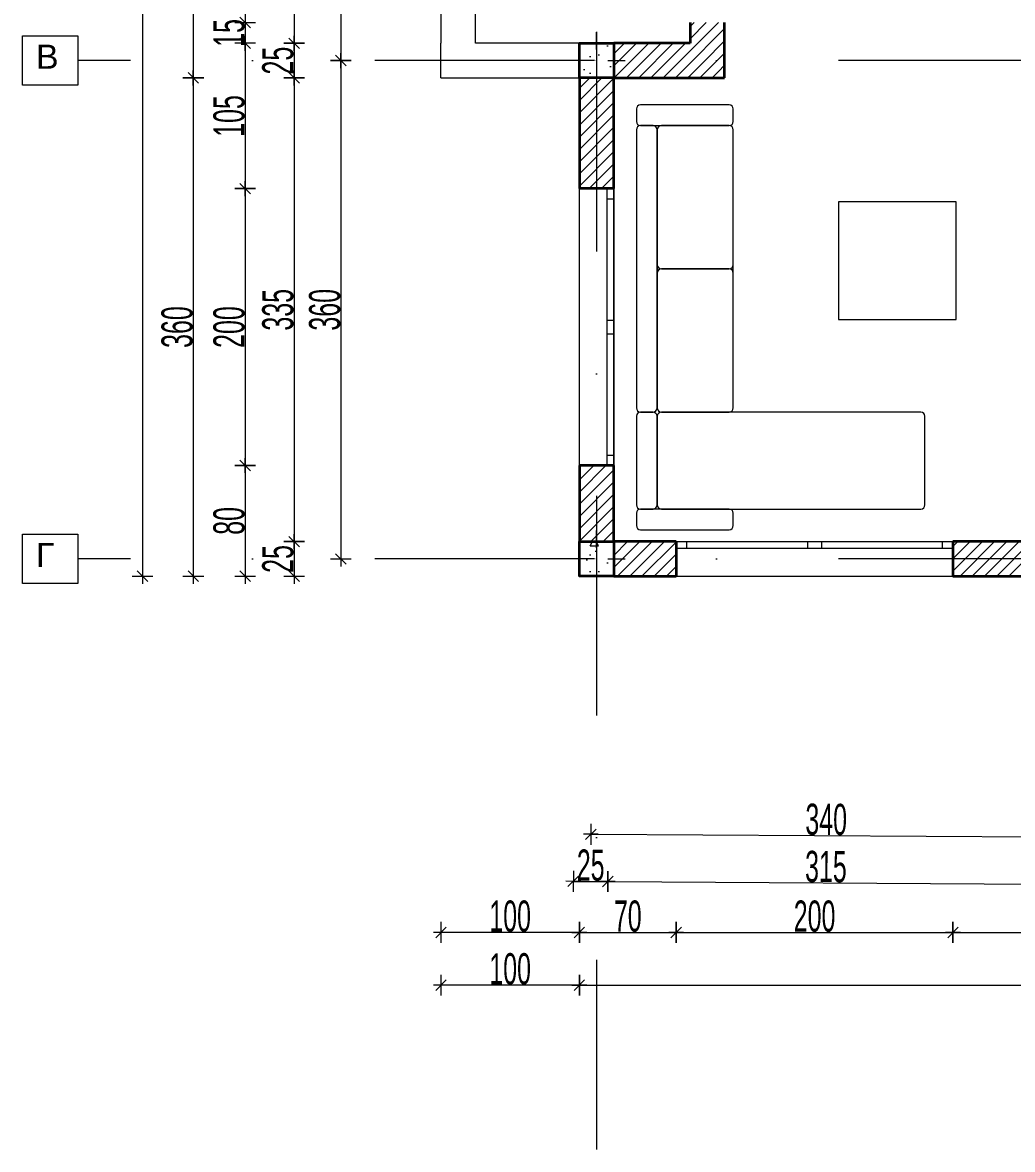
# Model space of a CAD drawing. Extents: x 19704 to 238216, y -31136 to 55916.
# Drawn here: x 206432 to 213586, y 8477 to 16618 of the extents above; entities that cross this region are included whole.
import ezdxf

# ---------------------------------------------------------------- set-up
doc = ezdxf.new("R2010")
doc.units = 0
doc.header["$LTSCALE"] = 5
doc.header["$MEASUREMENT"] = 0
doc.linetypes.add('Dot & Dashed', pattern=[670.277762, 317.5, -176.388889, 0, -176.388874])
for name, color, linetype, lineweight in [('dimenzija', 7, 'Continuous', 13), ('New_Structural - Bearing_Pen_No__20', 1, 'Continuous', 0), ('New_Structural - Bearing_Pen_No__27', 7, 'Continuous', 25)]:
    doc.layers.add(name, color=color, linetype=linetype, lineweight=lineweight)
doc.layers.add('New_MEP - Electrical', color=7, linetype='Continuous')
for name, color, linetype, lineweight, true_color in [('New_MEP - Electrical_Pen_No__4', 7, 'Continuous', 20, 0x029e21), ('New_Structural - Bearing_Pen_No__168', 7, 'Continuous', 13, 0x6a6a6a), ('New_Structural - Bearing_Pen_No__169', 7, 'Continuous', 13, 0x6a6a6a), ('New_Structural - Bearing_Pen_No__61', 7, 'Continuous', 20, 0x6a6a6a), ('New_Structural - Bearing_Pen_No__8', 7, 'Continuous', 35, 0xa80f02), ('New_Structural - Bearing_Pen_No__87', 7, 'Continuous', 13, 0x6a6a6a), ('OSKI', 7, 'Continuous', 20, 0x156a84)]:
    doc.layers.add(name, color=color, linetype=linetype, lineweight=lineweight, true_color=true_color)
doc.styles.add('GENERATED_STYLE_1', font='GOTHIC.TTF')
doc.styles.add('PLATEIA', font='CGSAPPS.shx', dxfattribs={"width": 0.6})
doc.dimstyles.new('100v', dxfattribs={"dimtxt": 225, "dimasz": 1, "dimexe": 0.18, "dimexo": 0.0625, "dimgap": 4, "dimtad": 1, "dimdec": 0, "dimlfac": 0.1, "dimzin": 12, "dimdsep": 46, "dimtxsty": 'PLATEIA', "dimblk": 'A$C321216CB', "dimcen": 0.09, "dimse1": 1, "dimse2": 1, "dimclrd": 256, "dimclrt": 256, "dimadec": 3, "dimazin": 0, "dimtfac": 1, "dimtdec": 0, "dimtix": 1, "dimtmove": 2, "dimatfit": 3, "dimldrblk": 'A$C321216CB', "dimfxl": 1, "dimtolj": 1, "dimtzin": 0, "dimlwd": -1, "dimarcsym": 0})
pattern_1 = [(45, (117794.76, -49648.91), (-44.194174, 44.194174), [])]
pattern_2 = [(0, (741714.6, -11168.03), (0, 623.5383), [60, -300]), (0, (741894.6, -10856.27), (0, 623.5383), [60, -300]), (60, (741714.6, -11168.03), (-540, 311.76916), [60, -300]), (60, (742074.6, -11168.03), (-540, 311.76916), [60, -300]), (120, (741774.6, -11168.03), (540, 311.76916), [60, -300]), (120, (742134.6, -11168.03), (540, 311.76916), [60, -300]), (0, (741714.59, -11108.03), (0, 120.000005), [0, -120.000005, 0, -180.000007]), (45, (741774.59, -11108.03), (-84.852817, 84.852817), [0, -90.000004, 0, -150.000006])]

# ---------------------------------------------------------------- blocks, each defined once
blk = doc.blocks.new('Sofa L-Shape 01 25[8]', base_point=(-530845.9, 24121.4))
at = {"layer": 'New_MEP - Electrical_Pen_No__4', "color": 104, "linetype": 'Continuous', "lineweight": 20, "true_color": 0x029e21}
for p, q in [((-530175.9, 27191.3), (-530815.9, 27191.3)), ((-530845.9, 27161.3), (-530845.9, 27071.3)), ((-530145.9, 27071.3), (-530145.9, 27161.3)), ((-530725.9, 27041.3), (-530815.9, 27041.3)), ((-530815.9, 27041.3), (-530175.9, 27041.3)), ((-530175.9, 27041.3), (-530665.9, 27041.3)), ((-530175.9, 27041.3), (-530665.9, 27041.3)), ((-530845.9, 27011.3), (-530845.9, 25001.4)), ((-530695.9, 27011.3), (-530695.9, 26036.3)), ((-530695.9, 27011.3), (-530695.9, 25001.4)), ((-530695.9, 25001.4), (-530695.9, 27011.3)), ((-530145.9, 26036.3), (-530145.9, 27011.3)), ((-530145.9, 25001.4), (-530145.9, 27011.3)), ((-530695.9, 25976.3), (-530695.9, 25001.4)), ((-530175.9, 26006.3), (-530665.9, 26006.3)), ((-530665.9, 26006.3), (-530175.9, 26006.3)), ((-530145.9, 25001.4), (-530145.9, 25976.3)), ((-530845.9, 24941.4), (-530845.9, 24301.4)), ((-530725.9, 24971.4), (-530815.9, 24971.4)), ((-530815.9, 24971.4), (-530725.9, 24971.4)), ((-530695.9, 24941.4), (-530695.9, 24301.4)), ((-530695.9, 24301.4), (-530695.9, 24941.4)), ((-530665.9, 24971.4), (-530175.9, 24971.4)), ((-530665.9, 24971.4), (-530175.9, 24971.4)), ((-528791.3, 24971.4), (-530665.9, 24971.4)), ((-528761.3, 24301.4), (-528761.3, 24941.4)), ((-530815.9, 24271.4), (-530725.9, 24271.4)), ((-530175.9, 24271.4), (-530815.9, 24271.4)), ((-530665.9, 24271.4), (-528791.3, 24271.4)), ((-530845.9, 24241.4), (-530845.9, 24151.4)), ((-530145.9, 24151.4), (-530145.9, 24241.4)), ((-530815.9, 24121.4), (-530175.9, 24121.4))]:
    blk.add_line(p, q, dxfattribs=at)
for centre, start, end in [((-530815.9, 27161.3), 90, 180), ((-530175.9, 27161.3), 0, 90), ((-530815.9, 27071.3), 180, 270), ((-530815.9, 27011.3), 90, 180), ((-530725.9, 27011.3), 0, 90), ((-530665.9, 27011.3), 90, 180), ((-530665.9, 27011.3), 90, 180), ((-530175.9, 27071.3), 270, 0), ((-530175.9, 27011.3), 0, 90), ((-530175.9, 27011.3), 0, 90), ((-530665.9, 26036.3), 180, 270), ((-530665.9, 25976.3), 90, 180), ((-530175.9, 26036.3), 270, 0), ((-530175.9, 25976.3), 0, 90), ((-530815.9, 25001.4), 180, 270), ((-530725.9, 25001.4), 270, 0), ((-530665.9, 25001.4), 180, 270), ((-530665.9, 25001.4), 180, 270), ((-530175.9, 25001.4), 270, 0), ((-530175.9, 25001.4), 270, 0), ((-530815.9, 24941.4), 90, 180), ((-530725.9, 24941.4), 0, 90), ((-530665.9, 24941.4), 90, 180), ((-528791.3, 24941.4), 0, 90), ((-530815.9, 24301.4), 180, 270), ((-530815.9, 24241.4), 90, 180), ((-530725.9, 24301.4), 270, 0), ((-530665.9, 24301.4), 180, 270), ((-530175.9, 24241.4), 0, 90), ((-528791.3, 24301.4), 270, 0), ((-530815.9, 24151.4), 180, 270), ((-530175.9, 24151.4), 270, 0)]:
    blk.add_arc(centre, 30, start, end, dxfattribs=at)
blk = doc.blocks.new('Coffee Table 04 25[9]', base_point=(-529386.3, 25641))
at = {"layer": 'New_MEP - Electrical_Pen_No__4', "color": 104, "linetype": 'Continuous', "lineweight": 20, "true_color": 0x029e21, "flags": 128}
blk.add_lwpolyline([(-529386.3, 25641), (-528536.3, 25641), (-528536.3, 26491), (-529386.3, 26491)], close=True, dxfattribs=at)
blk = doc.blocks.new('A$C321216CB')
for p, q in [((-53.8, 0), (53.8, 0)), ((-38.1, -38.1), (38.1, 38.1)), ((0, -75.3), (0, 75.3))]:
    blk.add_line(p, q)
blk = doc.blocks.new('*D37')
at = {"layer": 'Defpoints', "color": 0, "transparency": 16777216}
for p in [(210540.9, 10992), (213940.5, 10912), (213939.4, 10733.2)]:
    blk.add_point(p, dxfattribs=at)
at = {"layer": 'dimenzija', "transparency": 16777216}
blk.add_line((210540.5, 10753.9), (213938.4, 10733.2), dxfattribs=at)
for p, rotation in [((210539.5, 10753.9), 179.6518652269693), ((213939.4, 10733.2), 359.6518652269693)]:
    blk.add_blockref('A$C321216CB', p, dxfattribs=dict(at, rotation=rotation))
at = {"layer": 'dimenzija', "transparency": 16777216, "insert": (212240.1, 10860.1), "char_height": 225, "attachment_point": 5, "rotation": 359.65187, "style": 'PLATEIA'}
blk.add_mtext('\\A1;340', dxfattribs=at)
blk = doc.blocks.new('*D40')
at = {"layer": 'Defpoints', "color": 0, "transparency": 16777216}
for p in [(210425.8, 12617.7), (210675.8, 12616.2), (210662.4, 10412.3)]:
    blk.add_point(p, dxfattribs=at)
at = {"layer": 'dimenzija', "transparency": 16777216}
blk.add_line((210413.4, 10413.8), (210661.4, 10412.3), dxfattribs=at)
for p, rotation in [((210412.4, 10413.8), 179.6518652269693), ((210662.4, 10412.3), 359.6518652269693)]:
    blk.add_blockref('A$C321216CB', p, dxfattribs=dict(at, rotation=rotation))
at = {"layer": 'dimenzija', "transparency": 16777216, "insert": (210538.1, 10529.5), "char_height": 225, "attachment_point": 5, "rotation": 359.65187, "style": 'PLATEIA'}
blk.add_mtext('\\A1;25', dxfattribs=at)
blk = doc.blocks.new('*D41')
at = {"layer": 'Defpoints', "color": 0, "transparency": 16777216}
for p in [(210675.8, 12616.2), (213825.7, 12597), (213812.3, 10393.1)]:
    blk.add_point(p, dxfattribs=at)
at = {"layer": 'dimenzija', "transparency": 16777216}
blk.add_line((210663.4, 10412.3), (213811.3, 10393.1), dxfattribs=at)
for p, rotation in [((210662.4, 10412.3), 179.6518652269693), ((213812.3, 10393.1), 359.6518652269693)]:
    blk.add_blockref('A$C321216CB', p, dxfattribs=dict(at, rotation=rotation))
at = {"layer": 'dimenzija', "transparency": 16777216, "insert": (212238.1, 10519.2), "char_height": 225, "attachment_point": 5, "rotation": 359.65187, "style": 'PLATEIA'}
blk.add_mtext('\\A1;315', dxfattribs=at)
blk = doc.blocks.new('*D84')
at = {"layer": 'Defpoints', "color": 0, "transparency": 16777216}
for p in [(209730.8, 18892.6), (208733, 16342.6), (208986.6, 16342.6)]:
    blk.add_point(p, dxfattribs=at)
at = {"layer": 'dimenzija', "transparency": 16777216}
blk.add_line((208733, 18891.6), (208733, 16343.6), dxfattribs=at)
for p, rotation in [((208733, 18892.6), 90), ((208733, 16342.6), 270)]:
    blk.add_blockref('A$C321216CB', p, dxfattribs=dict(at, rotation=rotation))
at = {"layer": 'dimenzija', "transparency": 16777216, "insert": (208616.5, 17617.6), "char_height": 225, "attachment_point": 5, "rotation": 90, "style": 'PLATEIA'}
blk.add_mtext('\\A1;255', dxfattribs=at)
blk = doc.blocks.new('*D90')
at = {"layer": 'Defpoints', "color": 0, "transparency": 16777216}
for p in [(208986.6, 16342.6), (208733, 12742.6), (209106.1, 12742.6)]:
    blk.add_point(p, dxfattribs=at)
at = {"layer": 'dimenzija', "transparency": 16777216}
blk.add_line((208733, 16341.6), (208733, 12743.6), dxfattribs=at)
for p, rotation in [((208733, 16342.6), 90), ((208733, 12742.6), 270)]:
    blk.add_blockref('A$C321216CB', p, dxfattribs=dict(at, rotation=rotation))
at = {"layer": 'dimenzija', "transparency": 16777216, "insert": (208616.5, 14542.6), "char_height": 225, "attachment_point": 5, "rotation": 90, "style": 'PLATEIA'}
blk.add_mtext('\\A1;360', dxfattribs=at)
blk = doc.blocks.new('*D56')
at = {"layer": 'Defpoints', "color": 0, "transparency": 16777216}
for p in [(210456.2, 18767.6), (208394.8, 16467.6), (210456.2, 16467.6)]:
    blk.add_point(p, dxfattribs=at)
at = {"layer": 'dimenzija', "transparency": 16777216}
blk.add_line((208394.8, 18766.6), (208394.8, 16468.6), dxfattribs=at)
for p, rotation in [((208394.8, 18767.6), 90), ((208394.8, 16467.6), 270)]:
    blk.add_blockref('A$C321216CB', p, dxfattribs=dict(at, rotation=rotation))
at = {"layer": 'dimenzija', "transparency": 16777216, "insert": (208278.3, 17617.6), "char_height": 225, "attachment_point": 5, "rotation": 90, "style": 'PLATEIA'}
blk.add_mtext('\\A1;230', dxfattribs=at)
blk = doc.blocks.new('*D57')
at = {"layer": 'Defpoints', "color": 0, "transparency": 16777216}
for p in [(210456.2, 16467.6), (208394.8, 16217.6), (210456.2, 16217.6)]:
    blk.add_point(p, dxfattribs=at)
at = {"layer": 'dimenzija', "transparency": 16777216}
blk.add_line((208394.8, 16466.6), (208394.8, 16218.6), dxfattribs=at)
for p, rotation in [((208394.8, 16467.6), 90), ((208394.8, 16217.6), 270)]:
    blk.add_blockref('A$C321216CB', p, dxfattribs=dict(at, rotation=rotation))
at = {"layer": 'dimenzija', "transparency": 16777216, "insert": (208278.3, 16342.6), "char_height": 225, "attachment_point": 5, "rotation": 90, "style": 'PLATEIA'}
blk.add_mtext('\\A1;25', dxfattribs=at)
blk = doc.blocks.new('*D58')
at = {"layer": 'Defpoints', "color": 0, "transparency": 16777216}
for p in [(210456.2, 16217.6), (208394.8, 12867.6), (210456.2, 12867.6)]:
    blk.add_point(p, dxfattribs=at)
at = {"layer": 'dimenzija', "transparency": 16777216}
blk.add_line((208394.8, 16216.6), (208394.8, 12868.6), dxfattribs=at)
for p, rotation in [((208394.8, 16217.6), 90), ((208394.8, 12867.6), 270)]:
    blk.add_blockref('A$C321216CB', p, dxfattribs=dict(at, rotation=rotation))
at = {"layer": 'dimenzija', "transparency": 16777216, "insert": (208278.3, 14542.6), "char_height": 225, "attachment_point": 5, "rotation": 90, "style": 'PLATEIA'}
blk.add_mtext('\\A1;335', dxfattribs=at)
blk = doc.blocks.new('*D59')
at = {"layer": 'Defpoints', "color": 0, "transparency": 16777216}
for p in [(210456.2, 12867.6), (208394.8, 12617.7), (210425.8, 12617.7)]:
    blk.add_point(p, dxfattribs=at)
at = {"layer": 'dimenzija', "transparency": 16777216}
blk.add_line((208394.8, 12866.6), (208394.8, 12618.7), dxfattribs=at)
for p, rotation in [((208394.8, 12867.6), 90), ((208394.8, 12617.7), 270)]:
    blk.add_blockref('A$C321216CB', p, dxfattribs=dict(at, rotation=rotation))
at = {"layer": 'dimenzija', "transparency": 16777216, "insert": (208278.3, 12742.6), "char_height": 225, "attachment_point": 5, "rotation": 90, "style": 'PLATEIA'}
blk.add_mtext('\\A1;25', dxfattribs=at)
blk = doc.blocks.new('*D60')
at = {"layer": 'Defpoints', "color": 0, "transparency": 16777216}
for p in [(210456.2, 22617.6), (207299.9, 12617.6), (210456.2, 12617.6)]:
    blk.add_point(p, dxfattribs=at)
at = {"layer": 'dimenzija', "transparency": 16777216}
blk.add_line((207299.9, 22616.6), (207299.9, 12618.6), dxfattribs=at)
for p, rotation in [((207299.9, 22617.6), 90), ((207299.9, 12617.6), 270)]:
    blk.add_blockref('A$C321216CB', p, dxfattribs=dict(at, rotation=rotation))
at = {"layer": 'dimenzija', "transparency": 16777216, "insert": (207183.4, 17617.6), "char_height": 225, "attachment_point": 5, "rotation": 90, "style": 'PLATEIA'}
blk.add_mtext('\\A1;1000', dxfattribs=at)
blk = doc.blocks.new('*D98')
at = {"layer": 'Defpoints', "color": 0, "transparency": 16777216}
for p in [(211256.2, 18617.6), (208041.8, 16617.6), (211256.2, 16617.6)]:
    blk.add_point(p, dxfattribs=at)
at = {"layer": 'dimenzija', "transparency": 16777216}
blk.add_line((208041.8, 18616.6), (208041.8, 16618.6), dxfattribs=at)
for p, rotation in [((208041.8, 18617.6), 90), ((208041.8, 16617.6), 270)]:
    blk.add_blockref('A$C321216CB', p, dxfattribs=dict(at, rotation=rotation))
at = {"layer": 'dimenzija', "transparency": 16777216, "insert": (207925.3, 17617.6), "char_height": 225, "attachment_point": 5, "rotation": 90, "style": 'PLATEIA'}
blk.add_mtext('\\A1;200', dxfattribs=at)
blk = doc.blocks.new('*D99')
at = {"layer": 'Defpoints', "color": 0, "transparency": 16777216}
for p in [(211256.2, 16617.6), (208041.8, 16467.6), (211256.2, 16467.6)]:
    blk.add_point(p, dxfattribs=at)
at = {"layer": 'dimenzija', "transparency": 16777216}
for p, q in [((208041.8, 16618.6), (208041.8, 16619.6)), ((208041.8, 16617.6), (208041.8, 16467.6)), ((208041.8, 16466.6), (208041.8, 16465.6))]:
    blk.add_line(p, q, dxfattribs=at)
for p, rotation in [((208041.8, 16617.6), 270), ((208041.8, 16467.6), 90)]:
    blk.add_blockref('A$C321216CB', p, dxfattribs=dict(at, rotation=rotation))
at = {"layer": 'dimenzija', "transparency": 16777216, "insert": (207925.3, 16542.6), "char_height": 225, "attachment_point": 5, "rotation": 90, "style": 'PLATEIA'}
blk.add_mtext('\\A1;15', dxfattribs=at)
blk = doc.blocks.new('*D100')
at = {"layer": 'Defpoints', "color": 0, "transparency": 16777216}
for p in [(211256.2, 16467.6), (208041.8, 15417.6), (210456.2, 15417.6)]:
    blk.add_point(p, dxfattribs=at)
at = {"layer": 'dimenzija', "transparency": 16777216}
blk.add_line((208041.8, 16466.6), (208041.8, 15418.6), dxfattribs=at)
for p, rotation in [((208041.8, 16467.6), 90), ((208041.8, 15417.6), 270)]:
    blk.add_blockref('A$C321216CB', p, dxfattribs=dict(at, rotation=rotation))
at = {"layer": 'dimenzija', "transparency": 16777216, "insert": (207925.3, 15942.6), "char_height": 225, "attachment_point": 5, "rotation": 90, "style": 'PLATEIA'}
blk.add_mtext('\\A1;105', dxfattribs=at)
blk = doc.blocks.new('*D101')
at = {"layer": 'Defpoints', "color": 0, "transparency": 16777216}
for p in [(210456.2, 15417.6), (208041.8, 13417.6), (210456.2, 13417.6)]:
    blk.add_point(p, dxfattribs=at)
at = {"layer": 'dimenzija', "transparency": 16777216}
blk.add_line((208041.8, 15416.6), (208041.8, 13418.6), dxfattribs=at)
for p, rotation in [((208041.8, 15417.6), 90), ((208041.8, 13417.6), 270)]:
    blk.add_blockref('A$C321216CB', p, dxfattribs=dict(at, rotation=rotation))
at = {"layer": 'dimenzija', "transparency": 16777216, "insert": (207925.3, 14417.6), "char_height": 225, "attachment_point": 5, "rotation": 90, "style": 'PLATEIA'}
blk.add_mtext('\\A1;200', dxfattribs=at)
blk = doc.blocks.new('*D102')
at = {"layer": 'Defpoints', "color": 0, "transparency": 16777216}
for p in [(210456.2, 13417.6), (208041.8, 12617.6), (210456.2, 12617.6)]:
    blk.add_point(p, dxfattribs=at)
at = {"layer": 'dimenzija', "transparency": 16777216}
blk.add_line((208041.8, 13416.6), (208041.8, 12618.6), dxfattribs=at)
for p, rotation in [((208041.8, 13417.6), 90), ((208041.8, 12617.6), 270)]:
    blk.add_blockref('A$C321216CB', p, dxfattribs=dict(at, rotation=rotation))
at = {"layer": 'dimenzija', "transparency": 16777216, "insert": (207925.3, 13017.6), "char_height": 225, "attachment_point": 5, "rotation": 90, "style": 'PLATEIA'}
blk.add_mtext('\\A1;80', dxfattribs=at)
blk = doc.blocks.new('*D103')
at = {"layer": 'Defpoints', "color": 0, "transparency": 16777216}
for p in [(210456.2, 19017.6), (207666.5, 16217.6), (209456.2, 16217.6)]:
    blk.add_point(p, dxfattribs=at)
at = {"layer": 'dimenzija', "transparency": 16777216}
blk.add_line((207666.5, 19016.6), (207666.5, 16218.6), dxfattribs=at)
for p, rotation in [((207666.5, 19017.6), 90), ((207666.5, 16217.6), 270)]:
    blk.add_blockref('A$C321216CB', p, dxfattribs=dict(at, rotation=rotation))
at = {"layer": 'dimenzija', "transparency": 16777216, "insert": (207550, 17617.6), "char_height": 225, "attachment_point": 5, "rotation": 90, "style": 'PLATEIA'}
blk.add_mtext('\\A1;280', dxfattribs=at)
blk = doc.blocks.new('*D104')
at = {"layer": 'Defpoints', "color": 0, "transparency": 16777216}
for p in [(209456.2, 16217.6), (207666.5, 12617.6), (210456.2, 12617.6)]:
    blk.add_point(p, dxfattribs=at)
at = {"layer": 'dimenzija', "transparency": 16777216}
blk.add_line((207666.5, 16216.6), (207666.5, 12618.6), dxfattribs=at)
for p, rotation in [((207666.5, 16217.6), 90), ((207666.5, 12617.6), 270)]:
    blk.add_blockref('A$C321216CB', p, dxfattribs=dict(at, rotation=rotation))
at = {"layer": 'dimenzija', "transparency": 16777216, "insert": (207550, 14417.6), "char_height": 225, "attachment_point": 5, "rotation": 90, "style": 'PLATEIA'}
blk.add_mtext('\\A1;360', dxfattribs=at)
blk = doc.blocks.new('*D105')
at = {"layer": 'Defpoints', "color": 0, "transparency": 16777216}
for p in [(210456.2, 12617.6), (211156.2, 12617.6), (211156.2, 10044.8)]:
    blk.add_point(p, dxfattribs=at)
at = {"layer": 'dimenzija', "transparency": 16777216}
blk.add_line((210457.2, 10044.8), (211155.2, 10044.8), dxfattribs=at)
at = {"layer": 'dimenzija', "transparency": 16777216, "rotation": 180}
blk.add_blockref('A$C321216CB', (210456.2, 10044.8), dxfattribs=at)
at = {"layer": 'dimenzija', "transparency": 16777216}
blk.add_blockref('A$C321216CB', (211156.2, 10044.8), dxfattribs=at)
at = {"layer": 'dimenzija', "transparency": 16777216, "insert": (210806.2, 10161.3), "char_height": 225, "attachment_point": 5, "style": 'PLATEIA'}
blk.add_mtext('\\A1;70', dxfattribs=at)
blk = doc.blocks.new('*D106')
at = {"layer": 'Defpoints', "color": 0, "transparency": 16777216}
for p in [(211156.2, 12617.6), (213156.2, 12617.6), (213156.2, 10044.8)]:
    blk.add_point(p, dxfattribs=at)
at = {"layer": 'dimenzija', "transparency": 16777216}
blk.add_line((211157.2, 10044.8), (213155.2, 10044.8), dxfattribs=at)
at = {"layer": 'dimenzija', "transparency": 16777216, "rotation": 180}
blk.add_blockref('A$C321216CB', (211156.2, 10044.8), dxfattribs=at)
at = {"layer": 'dimenzija', "transparency": 16777216}
blk.add_blockref('A$C321216CB', (213156.2, 10044.8), dxfattribs=at)
at = {"layer": 'dimenzija', "transparency": 16777216, "insert": (212156.2, 10161.3), "char_height": 225, "attachment_point": 5, "style": 'PLATEIA'}
blk.add_mtext('\\A1;200', dxfattribs=at)
blk = doc.blocks.new('*D107')
at = {"layer": 'Defpoints', "color": 0, "transparency": 16777216}
for p in [(213156.2, 12617.6), (215406.2, 12617.6), (215406.2, 10044.8)]:
    blk.add_point(p, dxfattribs=at)
at = {"layer": 'dimenzija', "transparency": 16777216}
blk.add_line((213157.2, 10044.8), (215405.2, 10044.8), dxfattribs=at)
at = {"layer": 'dimenzija', "transparency": 16777216, "rotation": 180}
blk.add_blockref('A$C321216CB', (213156.2, 10044.8), dxfattribs=at)
at = {"layer": 'dimenzija', "transparency": 16777216}
blk.add_blockref('A$C321216CB', (215406.2, 10044.8), dxfattribs=at)
at = {"layer": 'dimenzija', "transparency": 16777216, "insert": (214281.2, 10161.3), "char_height": 225, "attachment_point": 5, "style": 'PLATEIA'}
blk.add_mtext('\\A1;225', dxfattribs=at)
blk = doc.blocks.new('*D87')
at = {"layer": 'Defpoints', "color": 0, "transparency": 16777216}
for p in [(210456.2, 12617.7), (220456.2, 12617.7), (220456.2, 9664.3)]:
    blk.add_point(p, dxfattribs=at)
at = {"layer": 'dimenzija', "transparency": 16777216}
blk.add_line((210457.2, 9664.3), (220455.2, 9664.3), dxfattribs=at)
at = {"layer": 'dimenzija', "transparency": 16777216, "rotation": 180}
blk.add_blockref('A$C321216CB', (210456.2, 9664.3), dxfattribs=at)
at = {"layer": 'dimenzija', "transparency": 16777216}
blk.add_blockref('A$C321216CB', (220456.2, 9664.3), dxfattribs=at)
at = {"layer": 'dimenzija', "transparency": 16777216, "insert": (215456.2, 9780.8), "char_height": 225, "attachment_point": 5, "style": 'PLATEIA'}
blk.add_mtext('\\A1;1000', dxfattribs=at)
blk = doc.blocks.new('*D89')
at = {"layer": 'Defpoints', "color": 0, "transparency": 16777216}
for p in [(209456.2, 16217.6), (210456.2, 12617.6), (209456.2, 10044.8)]:
    blk.add_point(p, dxfattribs=at)
at = {"layer": 'dimenzija', "transparency": 16777216}
blk.add_line((210455.2, 10044.8), (209457.2, 10044.8), dxfattribs=at)
at = {"layer": 'dimenzija', "transparency": 16777216, "rotation": 180}
blk.add_blockref('A$C321216CB', (209456.2, 10044.8), dxfattribs=at)
at = {"layer": 'dimenzija', "transparency": 16777216}
blk.add_blockref('A$C321216CB', (210456.2, 10044.8), dxfattribs=at)
at = {"layer": 'dimenzija', "transparency": 16777216, "insert": (209956.2, 10161.3), "char_height": 225, "attachment_point": 5, "style": 'PLATEIA'}
blk.add_mtext('\\A1;100', dxfattribs=at)
blk = doc.blocks.new('*D49')
at = {"layer": 'Defpoints', "color": 0, "transparency": 16777216}
for p in [(209456.2, 16217.6), (210456.2, 12617.7), (209456.2, 9664.3)]:
    blk.add_point(p, dxfattribs=at)
at = {"layer": 'dimenzija', "transparency": 16777216}
blk.add_line((210455.2, 9664.3), (209457.2, 9664.3), dxfattribs=at)
at = {"layer": 'dimenzija', "transparency": 16777216, "rotation": 180}
blk.add_blockref('A$C321216CB', (209456.2, 9664.3), dxfattribs=at)
at = {"layer": 'dimenzija', "transparency": 16777216}
blk.add_blockref('A$C321216CB', (210456.2, 9664.3), dxfattribs=at)
at = {"layer": 'dimenzija', "transparency": 16777216, "insert": (209956.2, 9780.8), "char_height": 225, "attachment_point": 5, "style": 'PLATEIA'}
blk.add_mtext('\\A1;100', dxfattribs=at)

msp = doc.modelspace()

# ---------------------------------------------------------------- hatches: boundary and pattern name
at = {"layer": 'New_Structural - Bearing_Pen_No__168', "linetype": 'Continuous', "lineweight": 13, "true_color": 0x9ea0a3}
h = msp.add_hatch(dxfattribs=at)
h.set_pattern_fill('ANSI31', color=253, scale=500, style=0)
h.set_pattern_definition(pattern_1)
h.paths.add_polyline_path([(211256.2, 16617.6), (211256.2, 16467.6), (211506.2, 16467.6), (211506.2, 16617.6)])
h = msp.add_hatch(dxfattribs=at)
h.set_pattern_fill('ANSI31', color=253, scale=500, style=0)
h.set_pattern_definition(pattern_1)
h.paths.add_polyline_path([(211256.2, 16467.6), (210706.2, 16467.6), (210706.2, 16217.6), (211256.2, 16217.6)])
h = msp.add_hatch(dxfattribs=at)
h.set_pattern_fill('ANSI31', color=253, scale=500, style=0)
h.set_pattern_definition(pattern_1)
h.paths.add_polyline_path([(211506.2, 16467.6), (211256.2, 16467.6), (211506.2, 16217.6)])
h = msp.add_hatch(dxfattribs=at)
h.set_pattern_fill('ANSI31', color=253, scale=500, style=0)
h.set_pattern_definition(pattern_1)
h.paths.add_polyline_path([(211256.2, 16217.6), (211506.2, 16217.6), (211256.2, 16467.6)])
h = msp.add_hatch(dxfattribs=at)
h.set_pattern_fill('ANSI31', color=253, scale=500, style=0)
h.set_pattern_definition(pattern_1)
h.paths.add_polyline_path([(210706.2, 16217.6), (210456.2, 16217.6), (210456.2, 15417.6), (210706.2, 15417.6)])
h = msp.add_hatch(dxfattribs=at)
h.set_pattern_fill('ANSI31', color=253, scale=500, style=0)
h.set_pattern_definition(pattern_1)
h.paths.add_polyline_path([(210456.2, 12867.6), (210706.2, 12867.6), (210706.2, 13417.6), (210456.2, 13417.6)])
h = msp.add_hatch(dxfattribs=at)
h.set_pattern_fill('ANSI31', color=253, scale=500, style=0)
h.set_pattern_definition(pattern_1)
h.paths.add_polyline_path([(210706.2, 12617.6), (211156.2, 12617.6), (211156.2, 12867.6), (210706.2, 12867.6)])
h = msp.add_hatch(dxfattribs=at)
h.set_pattern_fill('ANSI31', color=253, scale=500, style=0)
h.set_pattern_definition(pattern_1)
h.paths.add_polyline_path([(213156.2, 12867.6), (213156.2, 12617.6), (213856.2, 12617.6), (213856.2, 12867.6)])
at = {"layer": 'New_Structural - Bearing_Pen_No__169', "linetype": 'Continuous', "lineweight": 13, "true_color": 0x68b353}
h = msp.add_hatch(dxfattribs=at)
h.set_pattern_fill('STRUCTURAL_CONCRETE', color=85, style=0, pattern_type=2)
h.set_pattern_definition(pattern_2)
h.paths.add_polyline_path([(210706.2, 16217.6), (210706.2, 16467.6), (210456.2, 16467.6), (210456.2, 16217.6)])
h = msp.add_hatch(dxfattribs=at)
h.set_pattern_fill('STRUCTURAL_CONCRETE', color=85, style=0, pattern_type=2)
h.set_pattern_definition(pattern_2)
h.paths.add_polyline_path([(210706.2, 12617.6), (210706.2, 12867.6), (210456.2, 12867.6), (210456.2, 12617.6)])

# ---------------------------------------------------------------- linework, layer by layer
at = {"layer": 'New_Structural - Bearing_Pen_No__20', "color": 1, "linetype": 'Continuous', "lineweight": 0}
for p, q in [((210581.2, 16422.6), (210581.2, 16547.6)), ((210501.2, 16342.6), (210376.2, 16342.6)), ((210661.2, 16342.6), (210786.2, 16342.6)), ((210581.2, 16262.6), (210581.2, 16137.6)), ((210581.2, 12822.6), (210581.2, 12947.6)), ((210501.2, 12742.6), (210376.2, 12742.6)), ((210661.2, 12742.6), (210786.2, 12742.6)), ((210581.2, 12662.6), (210581.2, 12537.6))]:
    msp.add_line(p, q, dxfattribs=at)
for p in [(210581.2, 16342.6), (210581.2, 12742.6)]:
    msp.add_point(p, dxfattribs=at)
at = {"layer": 'New_Structural - Bearing_Pen_No__27', "color": 7, "linetype": 'Continuous', "lineweight": 35}
for p, q in [((210656.2, 15417.6), (210456.2, 15417.6)), ((210656.2, 15417.6), (210456.2, 15417.6)), ((210706.2, 15417.6), (210656.2, 15417.6)), ((210706.2, 15417.6), (210656.2, 15417.6)), ((210706.2, 15417.6), (210656.2, 15417.6)), ((210656.2, 13417.6), (210456.2, 13417.6)), ((210656.2, 13417.6), (210456.2, 13417.6)), ((210706.2, 13417.6), (210656.2, 13417.6)), ((210706.2, 13417.6), (210656.2, 13417.6)), ((210706.2, 13417.6), (210656.2, 13417.6)), ((211156.2, 12867.6), (211156.2, 12817.6)), ((211156.2, 12867.6), (211156.2, 12817.6)), ((211156.2, 12867.6), (211156.2, 12817.6)), ((213156.2, 12867.6), (213156.2, 12817.6)), ((213156.2, 12867.6), (213156.2, 12817.6)), ((213156.2, 12867.6), (213156.2, 12817.6)), ((211156.2, 12817.6), (211156.2, 12617.6)), ((211156.2, 12817.6), (211156.2, 12617.6)), ((213156.2, 12817.6), (213156.2, 12617.6)), ((213156.2, 12817.6), (213156.2, 12617.6))]:
    msp.add_line(p, q, dxfattribs=at)
for points in [[(211256.2, 16617.6), (211256.2, 16467.6)], [(211506.2, 16467.6), (211506.2, 16617.6)], [(211256.2, 16467.6), (210706.2, 16467.6)], [(211506.2, 16217.6), (211506.2, 16467.6)], [(210456.2, 16217.6), (210456.2, 15417.6)], [(210706.2, 15417.6), (210706.2, 16217.6)], [(210706.2, 16217.6), (211506.2, 16217.6)], [(210456.2, 13417.6), (210456.2, 12867.6)], [(210706.2, 12867.6), (210706.2, 13417.6)], [(211156.2, 12867.6), (210706.2, 12867.6)], [(213856.2, 12867.6), (213156.2, 12867.6)], [(210706.2, 12617.6), (211156.2, 12617.6)], [(213156.2, 12617.6), (213856.2, 12617.6)]]:
    msp.add_lwpolyline(points, dxfattribs=at)
at = {"layer": 'New_Structural - Bearing_Pen_No__61', "color": 251, "linetype": 'Continuous', "lineweight": 20, "true_color": 0x6a6a6a}
for p, q in [((210456.2, 13417.6), (210456.2, 15417.6)), ((210656.2, 15342.6), (210656.2, 15417.6)), ((210706.2, 13417.6), (210706.2, 15417.6)), ((210706.2, 15417.6), (210706.2, 15342.6)), ((210706.2, 15342.6), (210656.2, 15342.6)), ((210656.2, 14467.6), (210656.2, 15342.6)), ((210706.2, 15342.6), (210706.2, 14467.6)), ((210656.2, 14417.6), (210656.2, 14467.6)), ((210656.2, 14467.6), (210706.2, 14467.6)), ((210656.2, 14367.6), (210656.2, 14417.6)), ((210706.2, 14467.6), (210706.2, 14417.6)), ((210706.2, 14417.6), (210706.2, 14367.6)), ((210706.2, 14367.6), (210656.2, 14367.6)), ((210656.2, 13492.6), (210656.2, 14367.6)), ((210706.2, 14367.6), (210706.2, 13492.6)), ((210656.2, 13417.6), (210656.2, 13492.6)), ((210656.2, 13492.6), (210706.2, 13492.6)), ((210706.2, 13492.6), (210706.2, 13417.6)), ((211156.2, 12867.6), (213156.2, 12867.6)), ((211156.2, 12867.6), (211231.2, 12867.6)), ((211231.2, 12867.6), (211231.2, 12817.6)), ((211231.2, 12867.6), (212106.2, 12867.6)), ((212106.2, 12817.6), (212106.2, 12867.6)), ((212106.2, 12867.6), (212156.2, 12867.6)), ((212156.2, 12867.6), (212206.2, 12867.6)), ((212206.2, 12867.6), (212206.2, 12817.6)), ((212206.2, 12867.6), (213081.2, 12867.6)), ((213081.2, 12817.6), (213081.2, 12867.6)), ((213081.2, 12867.6), (213156.2, 12867.6)), ((211231.2, 12817.6), (211156.2, 12817.6)), ((212106.2, 12817.6), (211231.2, 12817.6)), ((212156.2, 12817.6), (212106.2, 12817.6)), ((212206.2, 12817.6), (212156.2, 12817.6)), ((213081.2, 12817.6), (212206.2, 12817.6)), ((213156.2, 12817.6), (213081.2, 12817.6)), ((211156.2, 12617.6), (213156.2, 12617.6))]:
    msp.add_line(p, q, dxfattribs=at)
at = {"layer": 'New_Structural - Bearing_Pen_No__8', "color": 14, "linetype": 'Continuous', "lineweight": 35, "true_color": 0xa80f02}
for points in [[(210706.2, 16217.6), (210456.2, 16217.6), (210456.2, 16467.6), (210706.2, 16467.6)], [(210706.2, 12617.6), (210456.2, 12617.6), (210456.2, 12867.6), (210706.2, 12867.6)]]:
    msp.add_lwpolyline(points, close=True, dxfattribs=at)
at = {"layer": 'New_Structural - Bearing_Pen_No__87', "color": 251, "linetype": 'Continuous', "lineweight": 20, "true_color": 0x6a6a6a}
for points in [[(210456.2, 19017.6), (209456.2, 19017.6), (209456.2, 16467.6)], [(209706.2, 16467.6), (209706.2, 18767.6)], [(209456.2, 16217.6), (209456.2, 16467.6)], [(210456.2, 16467.6), (209706.2, 16467.6)], [(209456.2, 16217.6), (210456.2, 16217.6)]]:
    msp.add_lwpolyline(points, dxfattribs=at)
at = {"layer": 'OSKI', "linetype": 'Dot & Dashed'}
for p, q in [((210581.2, 26604.9), (210581.2, 8477)), ((223970.8, 16342.6), (206832.4, 16342.6)), ((223970.8, 12742.6), (206832.4, 12742.6))]:
    msp.add_line(p, q, dxfattribs=at)
at = {"layer": 'OSKI'}
for points in [[(206432.4, 16520.7), (206832.4, 16520.7), (206832.4, 16164.5), (206432.4, 16164.5)], [(206432.4, 12920.7), (206832.4, 12920.7), (206832.4, 12564.5), (206432.4, 12564.5)]]:
    msp.add_lwpolyline(points, close=True, dxfattribs=at)

# ---------------------------------------------------------------- block references
at = {"layer": 'New_MEP - Electrical', "color": 2, "linetype": 'Continuous', "lineweight": 20, "true_color": 0xffeb28}
for name, p in [('Sofa L-Shape 01 25[8]', (210868.7, 12953.3)), ('Coffee Table 04 25[9]', (212328.3, 14473))]:
    msp.add_blockref(name, p, dxfattribs=at)

# ---------------------------------------------------------------- texts
at = {"layer": 'OSKI', "linetype": 'ByBlock', "char_height": 175, "attachment_point": 7, "style": 'GENERATED_STYLE_1'}
for s, insert in [('{\\fArial|b0|i0|c204|p34;В}', (206530.1, 16283.4)), ('{\\fArial|b0|i0|c204|p34;Г}', (206530.1, 12683.4))]:
    msp.add_mtext(s, dxfattribs=dict(at, insert=insert))

# ---------------------------------------------------------------- dimensions: what is measured, and where the dimension line sits
at = {"layer": 'dimenzija'}
for base, p1, p2, angle, picture, middle in [((207299.9, 12617.6), (210456.2, 22617.6), (210456.2, 12617.6), 90, '*D60', (207183.4, 17617.6)), ((207666.5, 16217.6), (210456.2, 19017.6), (209456.2, 16217.6), 90, '*D103', (207550, 17617.6)), ((208733, 16342.6), (209730.8, 18892.6), (208986.6, 16342.6), 90, '*D84', (208616.5, 17617.6)), ((208394.8, 16467.6), (210456.2, 18767.6), (210456.2, 16467.6), 90, '*D56', (208278.3, 17617.6)), ((208041.8, 16617.6), (211256.2, 18617.6), (211256.2, 16617.6), 90, '*D98', (207925.3, 17617.6)), ((208041.8, 16467.6), (211256.2, 16617.6), (211256.2, 16467.6), 90, '*D99', (207925.3, 16542.6)), ((208041.8, 15417.6), (211256.2, 16467.6), (210456.2, 15417.6), 90, '*D100', (207925.3, 15942.6)), ((208394.8, 16217.6), (210456.2, 16467.6), (210456.2, 16217.6), 90, '*D57', (208278.3, 16342.6)), ((208733, 12742.6), (208986.6, 16342.6), (209106.1, 12742.6), 90, '*D90', (208616.5, 14542.6)), ((207666.5, 12617.6), (209456.2, 16217.6), (210456.2, 12617.6), 90, '*D104', (207550, 14417.6)), ((208394.8, 12867.6), (210456.2, 16217.6), (210456.2, 12867.6), 90, '*D58', (208278.3, 14542.6)), ((208041.8, 13417.6), (210456.2, 15417.6), (210456.2, 13417.6), 90, '*D101', (207925.3, 14417.6)), ((208041.8, 12617.6), (210456.2, 13417.6), (210456.2, 12617.6), 90, '*D102', (207925.3, 13017.6)), ((208394.8, 12617.7), (210456.2, 12867.6), (210425.8, 12617.7), 90, '*D59', (208278.3, 12742.6)), ((210662.4, 10412.3), (210425.8, 12617.7), (210675.8, 12616.2), 359.65187, '*D40', (210538.1, 10529.5)), ((213812.3, 10393.1), (210675.8, 12616.2), (213825.7, 12597), 359.65187, '*D41', (212238.1, 10519.2)), ((213939.4, 10733.2), (210540.9, 10992), (213940.5, 10912), 359.65187, '*D37', (212240.1, 10860.1))]:
    dim = msp.add_linear_dim(base=base, p1=p1, p2=p2, angle=angle, dimstyle='100v', dxfattribs=at)
    dim.commit()
    dim.dimension.update_dxf_attribs({"geometry": picture, "text_midpoint": middle})
for base, p1, p2, picture, middle in [((209456.2, 10044.8), (210456.2, 12617.6), (209456.2, 16217.6), '*D89', (209956.2, 10161.3)), ((209456.2, 9664.3), (210456.2, 12617.7), (209456.2, 16217.6), '*D49', (209956.2, 9780.8)), ((220456.2, 9664.3), (210456.2, 12617.7), (220456.2, 12617.7), '*D87', (215456.2, 9780.8)), ((211156.2, 10044.8), (210456.2, 12617.6), (211156.2, 12617.6), '*D105', (210806.2, 10161.3)), ((213156.2, 10044.8), (211156.2, 12617.6), (213156.2, 12617.6), '*D106', (212156.2, 10161.3)), ((215406.2, 10044.8), (213156.2, 12617.6), (215406.2, 12617.6), '*D107', (214281.2, 10161.3))]:
    dim = msp.add_linear_dim(base=base, p1=p1, p2=p2, dimstyle='100v', dxfattribs=at)
    dim.commit()
    dim.dimension.update_dxf_attribs({"geometry": picture, "text_midpoint": middle})

doc.saveas('drawing.dxf')
